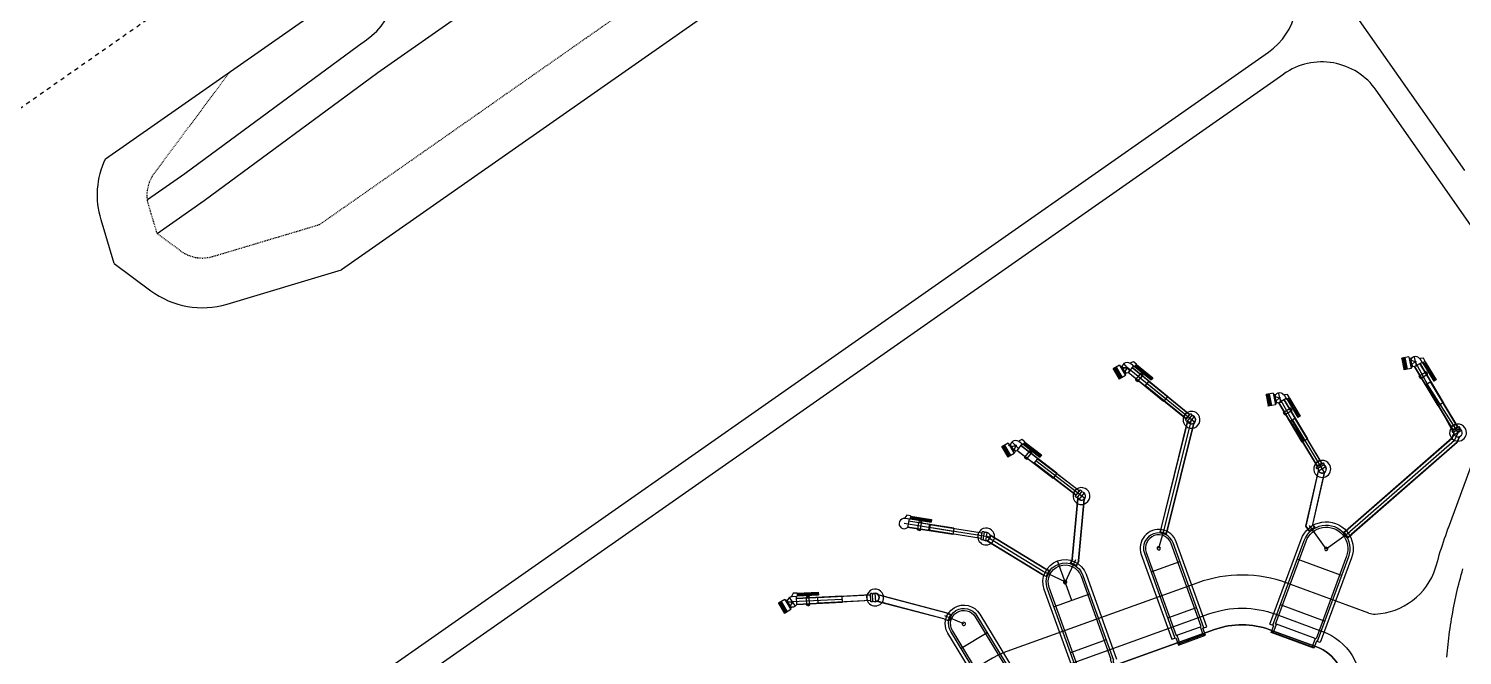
# Model space of a CAD drawing. Header units: millimetres. Extents: x 152904052 to 153933663, y 538271515 to 539240469.
# Drawn here: x 153541333 to 153545654, y 539111768 to 539113658 of the extents above; entities that cross this region are included whole.
import ezdxf

# ---------------------------------------------------------------- set-up
doc = ezdxf.new("R2010")
doc.units = ezdxf.units.MM
doc.linetypes.add('HIDDEN', pattern=[5.08, 2.54, -2.54])
doc.layers.add('BORD', color=7, linetype='Continuous')

msp = doc.modelspace()

# ---------------------------------------------------------------- linework, layer by layer
at = {"layer": 'BORD', "color": 8, "linetype": 'HIDDEN', "ltscale": 5}
msp.add_line((153496404.5, 539081976.6), (153619277.3, 539168013), dxfattribs=at)
at = {"layer": 'BORD', "color": 133, "ltscale": 10}
msp.add_line((153541111.3, 539110814.6), (153545070.5, 539113586.9), dxfattribs=at)
at = {"layer": 'BORD', "color": 133, "linetype": 'HIDDEN', "flags": 128}
for points in [[(153542209.8, 539113067), (153547334.2, 539116655.2), (153547351.4, 539116630.6), (153550711.5, 539118983.3), (153551286.6, 539119515.7, 0.33662), (153551314.9, 539119676.5), (153551138, 539120020.6), (153550875.2, 539120304.5, 0.33662), (153550714.4, 539120332.9), (153550576.8, 539120262.1), (153550463.3, 539120157, 0.33662), (153550434.9, 539119996.2), (153550589.1, 539119696.3)], [(153541720.2, 539113040.4), (153541694.9, 539113124.7, -0.237084), (153541712.1, 539113222), (153541940.2, 539113528.3)], [(153541720.2, 539113040.4), (153541790.8, 539112987.8, 0.237084), (153541888.1, 539112970.7), (153542209.8, 539113067)]]:
    msp.add_lwpolyline(points, format="xyb", dxfattribs=at)
at = {"layer": 'BORD', "color": 137}
msp.add_lwpolyline([(153545425.6, 539115135.6), (153542276, 539112930.3)], dxfattribs=at)
at = {"layer": 'BORD', "color": 133, "flags": 128}
for points in [[(153541720.2, 539113040.4), (153541862.2, 539113139.8), (153542385.5, 539113525.8), (153544067.8, 539114703.7)], [(153541564.1, 539113265), (153542515.3, 539113931)], [(153542327.1, 539113607), (153542351.7, 539113624.2)], [(153541803.8, 539113221), (153542327.1, 539113607)], [(153541691.2, 539113142.2), (153541803.8, 539113221)], [(153545493.5, 539112668.1), (153545471.9, 539112663.9)], [(153545481.6, 539112665.1), (153545471.9, 539112663.2)], [(153545475.9, 539112664), (153545482.5, 539112630.2)], [(153545476.9, 539112664.2), (153545483.6, 539112630.4)], [(153545478.2, 539112664.4), (153545484.8, 539112630.7)], [(153545479.4, 539112664.7), (153545486.1, 539112630.9)], [(153545480.7, 539112664.9), (153545487.3, 539112631.2)], [(153545481.5, 539112665.8), (153545488.4, 539112630.7)], [(153545493.5, 539112668.1), (153545500.4, 539112633.1)], [(153545494.3, 539112664.1), (153545498.4, 539112665)], [(153545498.4, 539112665), (153545499.8, 539112658.2)], [(153545508.3, 539112669.7), (153545516.7, 539112638.8)], [(153544621, 539112642.6), (153544602.1, 539112631.4)], [(153544602.1, 539112631.4), (153544602.4, 539112630.8)], [(153544610.8, 539112635.8), (153544602.3, 539112630.8)], [(153544602.9, 539112629.7), (153544602.3, 539112630.8)], [(153544602.9, 539112629.7), (153544605.4, 539112631.2)], [(153544603, 539112629.8), (153544619.3, 539112602.3)], [(153544604, 539112630.4), (153544620.3, 539112602.8)], [(153544604.8, 539112632.2), (153544622.3, 539112602.6)], [(153544605.8, 539112632.8), (153544623.3, 539112603.2)], [(153544606.7, 539112633.4), (153544624.3, 539112603.8)], [(153544607.8, 539112634), (153544625.4, 539112604.4)], [(153544608.9, 539112634.7), (153544626.5, 539112605.1)], [(153544610, 539112635.3), (153544627.5, 539112605.7)], [(153544610.5, 539112636.4), (153544628.7, 539112605.7)], [(153544621, 539112642.6), (153544639.2, 539112611.9)], [(153544623.1, 539112639.1), (153544626.7, 539112641.3)], [(153544626.7, 539112641.3), (153544630.2, 539112635.4)], [(153544630.2, 539112635.4), (153544642.3, 539112635.5)], [(153544630.4, 539112635.1), (153544642.3, 539112635.2)], [(153544637.1, 539112623.7), (153544630.4, 539112635.1)], [(153544633.4, 539112648.2), (153544653.6, 539112623.5)], [(153544642.9, 539112634.1), (153544637.1, 539112623.7)], [(153544643.2, 539112633.9), (153544637.3, 539112623.4)], [(153544637.3, 539112623.4), (153544640.8, 539112617.5)], [(153544642.2, 539112636.3), (153544643.8, 539112637.3)], [(153544642.3, 539112635.5), (153544642.2, 539112636.3)], [(153544642.3, 539112634.5), (153544645.5, 539112636.3)], [(153544642.3, 539112635.2), (153544642.3, 539112634.5)], [(153544642.3, 539112634.5), (153544642.9, 539112634.1)], [(153544644.7, 539112634), (153544643, 539112636.8)], [(153544643.9, 539112633.6), (153544643.2, 539112633.9)], [(153544643.8, 539112637.3), (153544645.5, 539112636.3)], [(153544645.5, 539112634.5), (153544643.9, 539112633.6)], [(153544645.5, 539112636.3), (153544645.5, 539112634.5)], [(153544663.6, 539112640.7), (153544647.1, 539112620.3)], [(153544754.3, 539112534.2), (153544647.5, 539112620.9)], [(153544653.9, 539112648.6), (153544654.7, 539112649.7)], [(153544653.9, 539112648.6), (153544666.3, 539112638.5)], [(153544663.4, 539112653), (153544654.7, 539112649.7)], [(153544765.6, 539112548.1), (153544658.8, 539112634.8)], [(153544766.1, 539112548.7), (153544659.3, 539112635.4)], [(153544672.2, 539112645.8), (153544663.4, 539112653)], [(153544672.2, 539112645.8), (153544666.3, 539112638.5)], [(153544666.7, 539112638.9), (153544716.3, 539112598.6)], [(153544674.6, 539112643), (153544669.4, 539112636.7)], [(153544676.8, 539112641.2), (153544671.7, 539112634.9)], [(153544671.8, 539112645.3), (153544721.5, 539112605)], [(153544679.1, 539112639.4), (153544673.9, 539112633)], [(153544681.3, 539112637.6), (153544676.1, 539112631.2)], [(153544683.5, 539112635.8), (153544678.4, 539112629.4)], [(153544685.8, 539112634), (153544680.6, 539112627.6)], [(153544688, 539112632.2), (153544682.8, 539112625.8)], [(153544690.2, 539112630.3), (153544685.1, 539112624)], [(153544692.5, 539112628.5), (153544687.3, 539112622.2)], [(153544694.7, 539112626.7), (153544689.5, 539112620.3)], [(153544696.9, 539112624.9), (153544691.8, 539112618.5)], [(153544699.2, 539112623.1), (153544694, 539112616.7)], [(153544701.4, 539112621.3), (153544696.2, 539112614.9)], [(153545471.9, 539112663.9), (153545472, 539112663.2)], [(153545472.2, 539112662), (153545471.9, 539112663.2)], [(153545472.2, 539112662), (153545474.9, 539112662.6)], [(153545472.3, 539112662.1), (153545478.4, 539112630.7)], [(153545473.4, 539112662.3), (153545479.6, 539112630.9)], [(153545474.7, 539112663.8), (153545481.4, 539112630)], [(153545475.4, 539112646.4), (153545476.5, 539112646.6)], [(153545478.3, 539112630.6), (153545481.1, 539112631.2)], [(153545478.3, 539112630.6), (153545478.6, 539112629.5)], [(153545488.3, 539112631.4), (153545478.6, 539112629.5)], [(153545478.8, 539112628.8), (153545478.7, 539112629.5)], [(153545500.4, 539112633.1), (153545478.8, 539112628.8)], [(153545499.6, 539112637.1), (153545503.8, 539112637.9)], [(153545499.8, 539112658.2), (153545511.2, 539112654.4)], [(153545502.4, 539112644.9), (153545499.8, 539112657.9)], [(153545499.8, 539112657.9), (153545511.1, 539112654.1)], [(153545511.3, 539112652.7), (153545502.4, 539112644.9)], [(153545511.5, 539112652.5), (153545502.5, 539112644.6)], [(153545502.5, 539112644.6), (153545503.8, 539112637.9)], [(153545532.9, 539112651), (153545509.8, 539112638.5)], [(153545581.2, 539112520.5), (153545510.5, 539112638.4)], [(153545511.1, 539112654.1), (153545510.8, 539112653.3)], [(153545510.8, 539112653.3), (153545514.5, 539112654)], [(153545510.8, 539112653.3), (153545511.3, 539112652.7)], [(153545581.8, 539112520.8), (153545511.1, 539112638.8)], [(153545511.2, 539112654.4), (153545511.4, 539112655.1)], [(153545511.4, 539112655.1), (153545513.2, 539112655.4)], [(153545512, 539112651.9), (153545511.5, 539112652.5)], [(153545513.9, 539112652.3), (153545512, 539112651.9)], [(153545512.9, 539112652.1), (153545512.3, 539112655.3)], [(153545631.3, 539112433.6), (153545512.6, 539112653.7)], [(153545513.2, 539112655.4), (153545514.5, 539112654)], [(153545514.5, 539112654), (153545513.9, 539112652.3)], [(153545597.2, 539112530.1), (153545526.5, 539112648)], [(153545526.6, 539112662.7), (153545527.7, 539112663.4)], [(153545526.6, 539112662.7), (153545534.8, 539112648.9)], [(153545526.6, 539112611.5), (153545543.3, 539112621.5)], [(153545597.8, 539112530.4), (153545527.1, 539112648.4)], [(153545537, 539112663.5), (153545527.7, 539112663.4)], [(153545542.9, 539112653.8), (153545534.8, 539112648.9)], [(153545535.3, 539112649.2), (153545568.2, 539112594.3)], [(153545542.9, 539112653.8), (153545537, 539112663.5)], [(153545544.1, 539112650.3), (153545537.1, 539112646.1)], [(153545545.6, 539112647.9), (153545538.6, 539112643.7)], [(153545547.1, 539112645.4), (153545540.1, 539112641.2)], [(153545548.6, 539112642.9), (153545541.5, 539112638.7)], [(153545542.3, 539112653.4), (153545575.2, 539112598.5)], [(153545550.1, 539112640.5), (153545543, 539112636.3)], [(153545544.2, 539112623.1), (153545543.5, 539112622.6)], [(153545551.5, 539112638), (153545544.5, 539112633.8)], [(153545544.7, 539112619.4), (153545547.4, 539112621)], [(153545549.8, 539112616.1), (153545545.9, 539112622.7)], [(153545553, 539112635.5), (153545546, 539112631.3)], [(153545547.4, 539112621), (153545549.1, 539112618.3)], [(153545554.5, 539112633.1), (153545547.5, 539112628.8)], [(153545556, 539112630.6), (153545548.9, 539112626.4)], [(153545557.5, 539112628.1), (153545550.4, 539112623.9)], [(153545558.9, 539112625.7), (153545551.9, 539112621.4)], [(153545560.4, 539112623.2), (153545553.4, 539112619)], [(153544611.2, 539112616), (153544612.2, 539112616.6)], [(153544619.2, 539112602.2), (153544621.7, 539112603.7)], [(153544619.2, 539112602.2), (153544619.9, 539112601.2)], [(153544628.4, 539112606.2), (153544619.9, 539112601.2)], [(153544620.3, 539112600.7), (153544620, 539112601.2)], [(153544639.2, 539112611.9), (153544620.3, 539112600.7)], [(153544637.1, 539112615.4), (153544640.8, 539112617.5)], [(153544753.8, 539112533.6), (153544647.1, 539112620.3)], [(153544669.7, 539112599.8), (153544670.2, 539112600.5)], [(153544675.8, 539112593.3), (153544669.9, 539112598.1)], [(153544673.3, 539112598.8), (153544671.3, 539112596.4)], [(153544671.3, 539112596.4), (153544673.8, 539112594.3)], [(153544671.4, 539112600.5), (153544683.6, 539112615.6)], [(153544675.8, 539112596.8), (153544673.3, 539112598.8)], [(153544673.8, 539112594.3), (153544675.8, 539112596.8)], [(153544677.5, 539112593.5), (153544678, 539112594.2)], [(153544677.8, 539112595.3), (153544690.1, 539112610.4)], [(153544684, 539112617.4), (153544683.5, 539112616.8)], [(153544691.6, 539112612.8), (153544685.7, 539112617.6)], [(153544685.7, 539112614.1), (153544687.7, 539112616.6)], [(153544688.2, 539112612.1), (153544685.7, 539112614.1)], [(153544687.7, 539112616.6), (153544690.2, 539112614.6)], [(153544690.2, 539112614.6), (153544688.2, 539112612.1)], [(153544691.8, 539112611.1), (153544691.3, 539112610.5)], [(153544708.6, 539112593.9), (153544697.7, 539112580.9)], [(153544822.2, 539112480.1), (153544697.7, 539112580.9)], [(153544822.6, 539112480.7), (153544698.2, 539112581.4)], [(153544703.6, 539112619.5), (153544698.5, 539112613.1)], [(153544705.9, 539112617.7), (153544700.7, 539112611.3)], [(153544708.1, 539112615.8), (153544702.9, 539112609.5)], [(153544848.1, 539112470.1), (153544703.1, 539112587.5)], [(153544710.3, 539112614), (153544705.2, 539112607.7)], [(153544712.6, 539112612.2), (153544707.4, 539112605.8)], [(153544832.4, 539112492.7), (153544708, 539112593.5)], [(153544832.9, 539112493.3), (153544708.4, 539112594.1)], [(153544714.8, 539112610.4), (153544709.6, 539112604)], [(153544717, 539112608.6), (153544711.9, 539112602.2)], [(153544719.3, 539112606.8), (153544714.1, 539112600.4)], [(153544721.5, 539112605), (153544716.3, 539112598.6)], [(153545528.2, 539112603.2), (153545524.3, 539112609.8)], [(153545524.8, 539112611.4), (153545525.5, 539112611.8)], [(153545527.8, 539112609.3), (153545525.1, 539112607.6)], [(153545525.1, 539112607.6), (153545526.7, 539112604.9)], [(153545526.7, 539112604.9), (153545529.4, 539112606.5)], [(153545529.4, 539112606.5), (153545527.8, 539112609.3)], [(153545529.9, 539112602.8), (153545530.6, 539112603.3)], [(153545530.9, 539112604.4), (153545547.5, 539112614.4)], [(153545559.2, 539112592.8), (153545544.6, 539112584)], [(153545627.1, 539112446.8), (153545544.6, 539112584)], [(153545546.3, 539112616.6), (153545544.7, 539112619.4)], [(153545627.7, 539112447.2), (153545545.2, 539112584.4)], [(153545549.1, 539112618.3), (153545546.3, 539112616.6)], [(153545549.4, 539112614.5), (153545548.6, 539112614)], [(153545641.4, 539112439.4), (153545548.8, 539112586.6)], [(153545561.9, 539112620.7), (153545554.9, 539112616.5)], [(153545563.4, 539112618.3), (153545556.3, 539112614)], [(153545564.8, 539112615.8), (153545557.8, 539112611.6)], [(153545641, 539112455.1), (153545558.5, 539112592.4)], [(153545641.6, 539112455.5), (153545559.2, 539112592.7)], [(153545566.3, 539112613.3), (153545559.3, 539112609.1)], [(153545567.8, 539112610.9), (153545560.8, 539112606.6)], [(153545569.3, 539112608.4), (153545562.2, 539112604.2)], [(153545570.8, 539112605.9), (153545563.7, 539112601.7)], [(153545572.2, 539112603.5), (153545565.2, 539112599.2)], [(153545573.7, 539112601), (153545566.7, 539112596.8)], [(153545575.2, 539112598.5), (153545568.2, 539112594.3)], [(153544766.1, 539112548.7), (153544753.8, 539112533.6)], [(153545084.3, 539112558.5), (153545062.7, 539112554.2)], [(153545072.4, 539112555.5), (153545062.7, 539112553.6)], [(153545062.7, 539112554.2), (153545062.8, 539112553.6)], [(153545062.9, 539112552.4), (153545062.7, 539112553.6)], [(153545062.9, 539112552.4), (153545065.7, 539112552.9)], [(153545063, 539112552.4), (153545069.2, 539112521)], [(153545064.2, 539112552.6), (153545070.4, 539112521.2)], [(153545065.5, 539112554.1), (153545072.1, 539112520.4)], [(153545066.1, 539112536.7), (153545067.3, 539112536.9)], [(153545066.7, 539112554.3), (153545073.3, 539112520.6)], [(153545067.7, 539112554.6), (153545074.4, 539112520.8)], [(153545069, 539112554.8), (153545075.6, 539112521)], [(153545070.2, 539112555), (153545076.9, 539112521.3)], [(153545071.5, 539112555.3), (153545078.1, 539112521.5)], [(153545072.3, 539112556.1), (153545079.2, 539112521.1)], [(153545084.3, 539112558.5), (153545091.2, 539112523.4)], [(153545085.1, 539112554.5), (153545089.2, 539112555.3)], [(153545089.2, 539112555.3), (153545090.5, 539112548.6)], [(153545090.5, 539112548.6), (153545102, 539112544.7)], [(153545093.2, 539112535.3), (153545090.6, 539112548.3)], [(153545090.6, 539112548.3), (153545101.9, 539112544.4)], [(153545102.1, 539112543.1), (153545093.2, 539112535.3)], [(153545102.3, 539112542.9), (153545093.2, 539112535)], [(153545093.2, 539112535), (153545094.6, 539112528.2)], [(153545099.1, 539112560.1), (153545107.5, 539112529.1)], [(153545123.8, 539112542.3), (153545101.3, 539112528.8)], [(153545101.6, 539112543.7), (153545105.2, 539112544.4)], [(153545101.9, 539112544.4), (153545101.6, 539112543.7)], [(153545101.6, 539112543.7), (153545102.1, 539112543.1)], [(153545102, 539112544.7), (153545102.2, 539112545.4)], [(153545102.2, 539112545.4), (153545104, 539112545.8)], [(153545102.8, 539112542.3), (153545102.3, 539112542.9)], [(153545104.6, 539112542.6), (153545102.8, 539112542.3)], [(153545103.7, 539112542.5), (153545103.1, 539112545.6)], [(153545104, 539112545.8), (153545105.2, 539112544.4)], [(153545105.2, 539112544.4), (153545104.6, 539112542.6)], [(153545188, 539112420.4), (153545117.3, 539112538.4)], [(153545117.4, 539112553.1), (153545118.5, 539112553.7)], [(153545117.4, 539112553.1), (153545125.6, 539112539.3)], [(153545188.6, 539112420.8), (153545117.9, 539112538.7)], [(153545127.8, 539112553.9), (153545118.5, 539112553.7)], [(153545133.6, 539112544.1), (153545125.6, 539112539.3)], [(153545126, 539112539.6), (153545158.9, 539112484.7)], [(153545133.6, 539112544.1), (153545127.8, 539112553.9)], [(153545134.9, 539112540.7), (153545127.9, 539112536.5)], [(153545136.4, 539112538.2), (153545129.4, 539112534)], [(153545137.9, 539112535.8), (153545130.8, 539112531.5)], [(153545133.1, 539112543.8), (153545166, 539112488.9)], [(153544823.7, 539112500.7), (153544813, 539112487.5)], [(153544819.6, 539112476.9), (153544835.4, 539112496.5)], [(153544831.8, 539112494.1), (153544821.1, 539112480.9)], [(153544839.8, 539112493), (153544823.9, 539112473.4)], [(153544839.8, 539112493), (153544835.4, 539112496.5)], [(153545069.1, 539112521), (153545071.9, 539112521.5)], [(153545069.1, 539112521), (153545069.3, 539112519.8)], [(153545079.1, 539112521.7), (153545069.4, 539112519.8)], [(153545069.6, 539112519.2), (153545069.5, 539112519.8)], [(153545091.2, 539112523.4), (153545069.6, 539112519.2)], [(153545090.4, 539112527.4), (153545094.6, 539112528.2)], [(153545171.9, 539112410.8), (153545101.3, 539112528.8)], [(153545172.6, 539112411.2), (153545101.9, 539112529.1)], [(153545119, 539112493.6), (153545115.1, 539112500.1)], [(153545115.5, 539112501.8), (153545116.3, 539112502.2)], [(153545118.6, 539112499.6), (153545115.8, 539112498)], [(153545115.8, 539112498), (153545117.5, 539112495.2)], [(153545117.4, 539112501.9), (153545134, 539112511.8)], [(153545117.5, 539112495.2), (153545120.2, 539112496.9)], [(153545120.2, 539112496.9), (153545118.6, 539112499.6)], [(153545120.7, 539112493.2), (153545121.4, 539112493.6)], [(153545121.6, 539112494.7), (153545138.3, 539112504.7)], [(153545139.4, 539112533.3), (153545132.3, 539112529.1)], [(153545140.8, 539112530.8), (153545133.8, 539112526.6)], [(153545135, 539112513.4), (153545134.3, 539112513)], [(153545142.3, 539112528.4), (153545135.3, 539112524.1)], [(153545135.5, 539112509.7), (153545138.2, 539112511.4)], [(153545137.1, 539112507), (153545135.5, 539112509.7)], [(153545140.6, 539112506.5), (153545136.7, 539112513)], [(153545143.8, 539112525.9), (153545136.8, 539112521.7)], [(153545139.8, 539112508.6), (153545137.1, 539112507)], [(153545145.3, 539112523.4), (153545138.2, 539112519.2)], [(153545138.2, 539112511.4), (153545139.8, 539112508.6)], [(153545140.2, 539112504.8), (153545139.4, 539112504.4)], [(153545146.8, 539112521), (153545139.7, 539112516.7)], [(153545148.2, 539112518.5), (153545141.2, 539112514.3)], [(153545149.7, 539112516), (153545142.7, 539112511.8)], [(153545151.2, 539112513.5), (153545144.2, 539112509.3)], [(153545152.7, 539112511.1), (153545145.6, 539112506.9)], [(153545154.1, 539112508.6), (153545147.1, 539112504.4)], [(153545155.6, 539112506.1), (153545148.6, 539112501.9)], [(153545157.1, 539112503.7), (153545150.1, 539112499.5)], [(153545158.6, 539112501.2), (153545151.6, 539112497)], [(153545160.1, 539112498.7), (153545153, 539112494.5)], [(153545161.5, 539112496.3), (153545154.5, 539112492.1)], [(153545163, 539112493.8), (153545156, 539112489.6)], [(153545164.5, 539112491.3), (153545157.5, 539112487.1)], [(153545597.8, 539112530.4), (153545581.2, 539112520.5)], [(153544747.2, 539112153), (153544826.5, 539112472.8)], [(153544747.9, 539112152.9), (153544827.3, 539112472.6)], [(153544756.8, 539112150.4), (153544838.1, 539112478.1)], [(153544765.8, 539112148), (153544845.2, 539112468.2)], [(153544766.5, 539112147.8), (153544845.9, 539112468)], [(153544823.9, 539112473.4), (153544819.6, 539112476.9)], [(153544846.2, 539112488), (153544830.1, 539112468.2)], [(153545135.4, 539112474.4), (153545150, 539112483.1)], [(153545217.8, 539112337.1), (153545135.4, 539112474.4)], [(153545218.5, 539112337.5), (153545136, 539112474.7)], [(153545238.7, 539112318.8), (153545142.7, 539112478.7)], [(153545231.8, 539112345.5), (153545149.3, 539112482.7)], [(153545232.4, 539112345.9), (153545150, 539112483.1)], [(153545166, 539112488.9), (153545158.9, 539112484.7)], [(153545635.6, 539112465.6), (153545621, 539112456.9)], [(153545623.5, 539112444.7), (153545645.2, 539112457.6)], [(153545641, 539112456.6), (153545626.4, 539112447.9)], [(153545648, 539112452.9), (153545626.4, 539112439.9)], [(153545631, 539112416.1), (153545646.6, 539112451)], [(153545648, 539112452.9), (153545645.2, 539112457.6)], [(153544285.1, 539112407.5), (153544266.2, 539112396.2)], [(153544285.1, 539112407.5), (153544303.3, 539112376.8)], [(153544296.4, 539112412.1), (153544318.8, 539112389.2)], [(153544327.6, 539112406.1), (153544311.6, 539112385.3)], [(153544317.6, 539112413.8), (153544318.4, 539112414.8)], [(153544317.6, 539112413.8), (153544330.4, 539112404)], [(153544327, 539112418.4), (153544318.4, 539112414.8)], [(153544336.1, 539112411.4), (153544327, 539112418.4)], [(153544336.1, 539112411.4), (153544330.4, 539112404)], [(153544338.5, 539112408.7), (153544333.5, 539112402.2)], [(153544335.7, 539112410.9), (153544386.4, 539112371.9)], [(153544340.8, 539112407), (153544335.8, 539112400.5)], [(153544343.1, 539112405.2), (153544338.1, 539112398.7)], [(153545188.6, 539112420.8), (153545171.9, 539112410.8)], [(153545622.7, 539112422.2), (153545308.8, 539112147.9)], [(153545623.3, 539112421.8), (153545309.3, 539112147.4)], [(153545631, 539112416.1), (153545315, 539112140.1)], [(153545638.6, 539112410.5), (153545320.8, 539112132.9)], [(153545639.2, 539112410), (153545321.3, 539112132.3)], [(153545622.7, 539112422.2), (153545629, 539112436.3)], [(153545623.3, 539112421.8), (153545629.4, 539112435.2)], [(153545626.4, 539112439.9), (153545623.5, 539112444.7)], [(153545652.3, 539112446), (153545630.5, 539112432.8)], [(153545638.6, 539112410.5), (153545646.2, 539112427.6)], [(153545639.2, 539112410), (153545647.3, 539112428.1)], [(153544266.2, 539112396.2), (153544266.5, 539112395.7)], [(153544274.9, 539112400.7), (153544266.4, 539112395.6)], [(153544267, 539112394.6), (153544266.4, 539112395.6)], [(153544267, 539112394.6), (153544269.5, 539112396)], [(153544267.1, 539112394.6), (153544283.5, 539112367.1)], [(153544268.1, 539112395.2), (153544284.4, 539112367.7)], [(153544268.9, 539112397.1), (153544286.4, 539112367.5)], [(153544269.9, 539112397.7), (153544287.4, 539112368.1)], [(153544270.8, 539112398.2), (153544288.4, 539112368.6)], [(153544271.9, 539112398.9), (153544289.5, 539112369.3)], [(153544273, 539112399.5), (153544290.6, 539112370)], [(153544274.1, 539112400.2), (153544291.7, 539112370.6)], [(153544274.6, 539112401.2), (153544292.8, 539112370.5)], [(153544275.3, 539112380.9), (153544276.3, 539112381.5)], [(153544283.4, 539112367.1), (153544285.8, 539112368.5)], [(153544283.4, 539112367.1), (153544284, 539112366)], [(153544292.5, 539112371.1), (153544284, 539112366)], [(153544284.4, 539112365.5), (153544284.1, 539112366.1)], [(153544303.3, 539112376.8), (153544284.4, 539112365.5)], [(153544286.8, 539112400.5), (153544290.1, 539112403.2)], [(153544290.1, 539112403.2), (153544294.5, 539112398)], [(153544294.5, 539112398), (153544306.4, 539112400.1)], [(153544294.7, 539112397.7), (153544306.4, 539112399.8)], [(153544303.3, 539112387.6), (153544294.7, 539112397.7)], [(153544307.3, 539112398.8), (153544303.3, 539112387.6)], [(153544307.6, 539112398.7), (153544303.5, 539112387.4)], [(153544303.5, 539112387.4), (153544307.9, 539112382.2)], [(153544304.7, 539112379.4), (153544307.9, 539112382.2)], [(153544306.2, 539112400.9), (153544307.6, 539112402.1)], [(153544306.4, 539112400.1), (153544306.2, 539112400.9)], [(153544306.4, 539112399.8), (153544306.6, 539112399.1)], [(153544306.6, 539112399.1), (153544309.4, 539112401.5)], [(153544306.6, 539112399.1), (153544307.3, 539112398.8)], [(153544309, 539112399.1), (153544306.9, 539112401.5)], [(153544307.6, 539112402.1), (153544309.4, 539112401.5)], [(153544308.3, 539112398.5), (153544307.6, 539112398.7)], [(153544309.7, 539112399.7), (153544308.3, 539112398.5)], [(153544309.4, 539112401.5), (153544309.7, 539112399.7)], [(153544420.6, 539112301.4), (153544311.6, 539112385.3)], [(153544421, 539112302), (153544312, 539112385.9)], [(153544431.9, 539112316.2), (153544323, 539112400.1)], [(153544432.4, 539112316.8), (153544323.4, 539112400.7)], [(153544330.7, 539112404.4), (153544381.4, 539112365.4)], [(153544334.7, 539112365.4), (153544335.3, 539112366)], [(153544341, 539112359), (153544335, 539112363.7)], [(153544336.4, 539112366.2), (153544348.3, 539112381.5)], [(153544338.4, 539112364.5), (153544336.4, 539112362)], [(153544336.4, 539112362), (153544339, 539112360)], [(153544340.9, 539112362.6), (153544338.4, 539112364.5)], [(153544339, 539112360), (153544340.9, 539112362.6)], [(153544345.4, 539112403.4), (153544340.4, 539112396.9)], [(153544347.6, 539112401.7), (153544342.6, 539112395.2)], [(153544343, 539112361.1), (153544354.8, 539112376.5)], [(153544349.9, 539112399.9), (153544344.9, 539112393.4)], [(153544352.2, 539112398.2), (153544347.2, 539112391.7)], [(153544348.6, 539112383.4), (153544348.1, 539112382.7)], [(153544354.5, 539112396.4), (153544349.5, 539112389.9)], [(153544356.3, 539112378.9), (153544350.3, 539112383.6)], [(153544350.4, 539112380.1), (153544352.3, 539112382.6)], [(153544352.9, 539112378.1), (153544350.4, 539112380.1)], [(153544356.8, 539112394.7), (153544351.8, 539112388.2)], [(153544352.3, 539112382.6), (153544354.8, 539112380.7)], [(153544354.8, 539112380.7), (153544352.9, 539112378.1)], [(153544359, 539112392.9), (153544354, 539112386.4)], [(153544356.5, 539112377.3), (153544356, 539112376.6)], [(153544361.3, 539112391.2), (153544356.3, 539112384.7)], [(153544363.6, 539112389.4), (153544358.6, 539112382.9)], [(153544365.9, 539112387.7), (153544360.9, 539112381.2)], [(153544368.2, 539112385.9), (153544363.2, 539112379.4)], [(153544370.4, 539112384.2), (153544365.4, 539112377.7)], [(153544372.7, 539112382.4), (153544367.7, 539112375.9)], [(153544375, 539112380.6), (153544370, 539112374.1)], [(153544377.3, 539112378.9), (153544372.3, 539112372.4)], [(153544379.6, 539112377.1), (153544374.6, 539112370.6)], [(153544381.8, 539112375.4), (153544376.8, 539112368.9)], [(153544384.1, 539112373.6), (153544379.1, 539112367.1)], [(153544386.4, 539112371.9), (153544381.4, 539112365.4)], [(153544342.7, 539112359.3), (153544343.2, 539112359.9)], [(153544373.6, 539112360.6), (153544363.3, 539112347.2)], [(153544490.3, 539112249.7), (153544363.3, 539112347.2)], [(153544490.7, 539112250.3), (153544363.7, 539112347.8)], [(153544516.4, 539112240.3), (153544368.4, 539112353.9)], [(153544500.2, 539112262.6), (153544373.2, 539112360)], [(153544500.6, 539112263.2), (153544373.6, 539112360.6)], [(153545182.8, 539112157.5), (153545220.7, 539112324.3)], [(153545183.6, 539112157.7), (153545221.2, 539112323.2)], [(153545203.5, 539112161.8), (153545239.2, 539112319.1)], [(153545204.3, 539112161.9), (153545240.2, 539112319.8)], [(153545226.3, 539112356), (153545211.8, 539112347.2)], [(153545214.3, 539112335), (153545235.9, 539112348)], [(153545217.2, 539112330.3), (153545214.3, 539112335)], [(153545231.7, 539112347), (153545217.2, 539112338.2)], [(153545238.8, 539112343.2), (153545217.2, 539112330.3)], [(153545243.1, 539112336.3), (153545221.3, 539112323.2)], [(153545221.4, 539112324), (153545221.4, 539112324.1)], [(153545238.8, 539112343.2), (153545235.9, 539112348)], [(153545239.4, 539112319.9), (153545239.4, 539112320)], [(153544432.4, 539112316.8), (153544420.6, 539112301.4)], [(153544478.6, 539112058.1), (153544495.6, 539112241.1)], [(153544479.3, 539112058), (153544496.4, 539112241.1)], [(153544491.3, 539112270.4), (153544480.9, 539112256.9)], [(153544487.8, 539112246.4), (153544503.1, 539112266.4)], [(153544492.2, 539112243.1), (153544487.8, 539112246.4)], [(153544499.6, 539112264), (153544489.2, 539112250.5)], [(153544507.5, 539112263.1), (153544492.2, 539112243.1)], [(153544497.4, 539112052.8), (153544514.8, 539112239.4)], [(153544498.2, 539112052.7), (153544515.6, 539112239.3)], [(153544514.1, 539112258.2), (153544498.6, 539112238)], [(153544507.5, 539112263.1), (153544503.1, 539112266.4)], [(153543980.3, 539112190), (153543974.4, 539112182.8)], [(153543991.5, 539112188.2), (153543980.3, 539112190)], [(153543974.2, 539112181.5), (153543974.4, 539112182.8)], [(153543974.2, 539112181.5), (153543990, 539112179)], [(153543986.6, 539112179.5), (153543982.5, 539112153.6)], [(153544118.3, 539112131.9), (153543982.5, 539112153.6)], [(153544118.4, 539112132.7), (153543982.6, 539112154.3)], [(153544121.2, 539112150.4), (153543985.4, 539112172)], [(153544121.3, 539112151.1), (153543985.5, 539112172.8)], [(153543991.5, 539112188.2), (153543990, 539112179)], [(153543990.1, 539112179.5), (153544053.3, 539112169.4)], [(153543991.4, 539112187.6), (153544054.6, 539112177.5)], [(153543995, 539112187), (153543993.7, 539112178.9)], [(153543997.8, 539112186.6), (153543996.5, 539112178.5)], [(153544000.6, 539112186.1), (153543999.4, 539112178)], [(153544003.5, 539112185.7), (153544002.2, 539112177.6)], [(153544006.3, 539112185.2), (153544005, 539112177.1)], [(153544009.2, 539112184.8), (153544007.9, 539112176.7)], [(153544012, 539112184.3), (153544010.7, 539112176.2)], [(153544012.3, 539112147.2), (153544012.5, 539112148)], [(153544020.8, 539112144.6), (153544013.3, 539112145.8)], [(153544013.4, 539112148.6), (153544016.5, 539112167.8)], [(153544014.8, 539112183.9), (153544013.6, 539112175.8)], [(153544015.9, 539112148.1), (153544015.4, 539112145)], [(153544015.9, 539112169.6), (153544015.8, 539112168.7)], [(153544019.1, 539112147.6), (153544015.9, 539112148.1)], [(153544017.7, 539112183.4), (153544016.4, 539112175.3)], [(153544024.8, 539112169.4), (153544017.3, 539112170.6)], [(153544018.6, 539112144.5), (153544019.1, 539112147.6)], [(153544019, 539112167.5), (153544019.5, 539112170.7)], [(153544022.2, 539112167), (153544019, 539112167.5)], [(153544020.5, 539112183), (153544019.2, 539112174.9)], [(153544019.5, 539112170.7), (153544022.7, 539112170.2)], [(153544021.6, 539112147.3), (153544024.7, 539112166.5)], [(153544023.4, 539112182.5), (153544022.1, 539112174.4)], [(153544022.7, 539112170.2), (153544022.2, 539112167)], [(153544022.2, 539112145.6), (153544022.3, 539112146.4)], [(153544026.2, 539112182.1), (153544024.9, 539112174)], [(153544025.8, 539112168), (153544025.7, 539112167.2)], [(153544029, 539112181.6), (153544027.8, 539112173.5)], [(153544031.9, 539112181.2), (153544030.6, 539112173.1)], [(153544034.7, 539112180.7), (153544033.4, 539112172.6)], [(153544037.6, 539112180.2), (153544036.3, 539112172.2)], [(153544040.4, 539112179.8), (153544039.1, 539112171.7)], [(153544043.3, 539112179.3), (153544042, 539112171.2)], [(153544046.1, 539112178.9), (153544044.8, 539112170.8)], [(153544046.1, 539112144.8), (153544048.8, 539112161.6)], [(153544204.3, 539112120.5), (153544046.2, 539112145.5)], [(153544050, 539112161.4), (153544047.4, 539112144.6)], [(153544231.7, 539112124), (153544047.4, 539112153.2)], [(153544048.9, 539112178.4), (153544047.6, 539112170.3)], [(153544206.8, 539112135.8), (153544048.6, 539112160.8)], [(153544206.9, 539112136.6), (153544048.8, 539112161.6)], [(153544051.8, 539112178), (153544050.5, 539112169.9)], [(153544054.6, 539112177.5), (153544053.3, 539112169.4)], [(153544121.3, 539112151.1), (153544118.3, 539112131.9)], [(153544739.5, 539112090.9), (153544756.8, 539112150.4)], [(153544742.5, 539112136.8), (153544747.2, 539112153)], [(153544743.2, 539112136.6), (153544747.9, 539112152.8)], [(153544760.9, 539112131.4), (153544765.8, 539112148.1)], [(153544761.7, 539112131.2), (153544766.5, 539112147.8)], [(153545195.2, 539112140.3), (153545182.8, 539112157.5)], [(153545195.7, 539112140.8), (153545183.6, 539112157.7)], [(153545209.7, 539112154.5), (153545193.4, 539112142.8)], [(153545244.4, 539112089.2), (153545193.5, 539112159.7)], [(153545209.9, 539112154.1), (153545193.7, 539112142.4)], [(153545210.2, 539112153.7), (153545194, 539112142)], [(153545210.5, 539112153.2), (153545194.3, 539112141.5)], [(153545210.8, 539112152.8), (153545194.6, 539112141.1)], [(153545211.1, 539112152.4), (153545194.9, 539112140.7)], [(153545211.4, 539112152), (153545195.2, 539112140.3)], [(153545210.7, 539112151.7), (153545203.5, 539112161.8)], [(153545211.4, 539112152), (153545204.3, 539112161.9)], [(153545296.1, 539112138.8), (153545308.8, 539112147.9)], [(153545296.5, 539112138.1), (153545309.3, 539112147.4)], [(153544015.4, 539112145), (153544018.6, 539112144.5)], [(153544204.2, 539112119.8), (153544046.1, 539112144.8)], [(153544195.2, 539112138.4), (153544192.6, 539112121.6)], [(153544205.6, 539112136.8), (153544202.9, 539112120)], [(153544203.6, 539112115.7), (153544207.5, 539112140.6)], [(153544209.1, 539112114.9), (153544203.6, 539112115.7)], [(153544213, 539112139.7), (153544207.5, 539112140.6)], [(153544213, 539112139.7), (153544209.1, 539112114.9)], [(153544221.1, 539112138.6), (153544217.1, 539112113.4)], [(153544391.2, 539112020.4), (153544219.1, 539112126)], [(153544386.5, 539112011.6), (153544220.5, 539112113.4)], [(153544386.8, 539112012.2), (153544221.7, 539112113.5)], [(153544396, 539112029.2), (153544231.1, 539112130.3)], [(153544395.6, 539112028.5), (153544231.4, 539112129.3)], [(153544761.7, 539112131.2), (153544742.5, 539112136.8)], [(153544761.8, 539112131.7), (153544742.6, 539112137.3)], [(153544761.9, 539112132.2), (153544742.7, 539112137.8)], [(153544762.1, 539112132.7), (153544742.9, 539112138.3)], [(153544762.2, 539112133.2), (153544743, 539112138.7)], [(153544762.4, 539112133.6), (153544743.2, 539112139.2)], [(153544762.5, 539112134.1), (153544743.3, 539112139.7)], [(153545244.2, 539112088.6), (153545315, 539112140.1)], [(153545307.4, 539112122.2), (153545295.7, 539112138.5)], [(153545307.8, 539112122.5), (153545296.1, 539112138.8)], [(153545308.2, 539112122.8), (153545296.5, 539112139)], [(153545308.6, 539112123.1), (153545296.9, 539112139.3)], [(153545309, 539112123.4), (153545297.3, 539112139.6)], [(153545309.4, 539112123.7), (153545297.7, 539112139.9)], [(153545309.8, 539112124), (153545298.1, 539112140.2)], [(153545307.3, 539112123.1), (153545320.8, 539112132.9)], [(153545307.8, 539112122.5), (153545321.3, 539112132.3)], [(153544457.3, 539111989.3), (153544391.2, 539112020.4)], [(153544410.3, 539112021.6), (153544395.7, 539112028.5)], [(153544410.7, 539112022.2), (153544396, 539112029.2)], [(153544408, 539112023.5), (153544399.5, 539112005.4)], [(153544408.5, 539112023.3), (153544400, 539112005.2)], [(153544408.9, 539112023.1), (153544400.4, 539112005)], [(153544409.4, 539112022.9), (153544400.9, 539112004.8)], [(153544409.8, 539112022.6), (153544401.3, 539112004.6)], [(153544410.3, 539112022.4), (153544401.8, 539112004.3)], [(153544410.7, 539112022.2), (153544402.2, 539112004.1)], [(153544477.6, 539111932.8), (153544434.6, 539112052.3)], [(153544488.3, 539112055.3), (153544457, 539111988.7)], [(153544478.6, 539112058.1), (153544472.1, 539112044.3)], [(153544490.2, 539112035.8), (153544472.1, 539112044.3)], [(153544490.4, 539112036.2), (153544472.3, 539112044.8)], [(153544490.6, 539112036.7), (153544472.5, 539112045.2)], [(153544490.9, 539112037.2), (153544472.8, 539112045.7)], [(153544479.3, 539112057.7), (153544472.9, 539112044.1)], [(153544491.1, 539112037.6), (153544473, 539112046.1)], [(153544491.3, 539112038.1), (153544473.2, 539112046.6)], [(153544491.5, 539112038.5), (153544473.4, 539112047)], [(153544497.5, 539112053), (153544489.6, 539112036.2)], [(153544498.2, 539112052.7), (153544490.2, 539112035.8)], [(153544716.5, 539112019), (153544803, 539112050.2)], [(153545290.2, 539112008.5), (153545156.9, 539112057.5)], [(153544402.2, 539112004.1), (153544386.5, 539112011.6)], [(153544402.4, 539112004.9), (153544386.8, 539112012.2)], [(153543612, 539111936.1), (153543593.1, 539111924.9)], [(153543601.5, 539111929.9), (153543619.7, 539111899.1)], [(153543612, 539111936.1), (153543630.2, 539111905.4)], [(153543614, 539111932.6), (153543617.7, 539111934.8)], [(153543617.7, 539111934.8), (153543621.2, 539111928.9)], [(153543625.4, 539111942.5), (153543643.6, 539111916.2)], [(153543633.2, 539111929.8), (153543634.8, 539111930.7)], [(153543633.2, 539111929), (153543633.2, 539111929.8)], [(153543633.3, 539111927.9), (153543636.4, 539111929.8)], [(153543637.6, 539111955), (153543633.4, 539111946.7)], [(153543633.4, 539111945.4), (153543633.4, 539111946.7)], [(153543633.4, 539111945.4), (153543649.5, 539111946.2)], [(153543635.7, 539111927.5), (153543634, 539111930.3)], [(153543634.8, 539111930.7), (153543636.4, 539111929.8)], [(153543636.4, 539111929.8), (153543636.5, 539111928)], [(153543649, 539111955.6), (153543637.6, 539111955)], [(153543646, 539111946.1), (153543647.3, 539111919.8)], [(153543783.7, 539111946.2), (153543646.3, 539111939.2)], [(153543783.7, 539111945.5), (153543646.4, 539111938.5)], [(153543649, 539111954.9), (153543712.9, 539111958.2)], [(153543649, 539111955.6), (153543649.5, 539111946.2)], [(153543649.4, 539111946.8), (153543713.3, 539111950)], [(153543652.6, 539111955.1), (153543653, 539111946.9)], [(153543655.5, 539111955.3), (153543655.9, 539111947.1)], [(153543658.3, 539111955.4), (153543658.8, 539111947.2)], [(153543661.2, 539111955.6), (153543661.6, 539111947.4)], [(153543664.1, 539111955.7), (153543664.5, 539111947.5)], [(153543667, 539111955.9), (153543667.4, 539111947.7)], [(153543669.8, 539111956), (153543670.3, 539111947.8)], [(153543672.7, 539111956.2), (153543673.1, 539111948)], [(153543675.6, 539111956.3), (153543676, 539111948.1)], [(153543676.7, 539111942.4), (153543676.8, 539111941.6)], [(153543678.6, 539111921.4), (153543677.6, 539111940.8)], [(153543685.5, 539111944.1), (153543677.9, 539111943.7)], [(153543678.5, 539111956.5), (153543678.9, 539111948.3)], [(153543680, 539111944.2), (153543683.2, 539111944.4)], [(153543680.2, 539111941.1), (153543680, 539111944.2)], [(153543683.4, 539111941.2), (153543680.2, 539111941.1)], [(153543681.3, 539111956.6), (153543681.7, 539111948.4)], [(153543683.2, 539111944.4), (153543683.4, 539111941.2)], [(153543684.2, 539111956.7), (153543684.6, 539111948.6)], [(153543686.9, 539111921.8), (153543685.9, 539111941.2)], [(153543686.7, 539111942.9), (153543686.8, 539111942.1)], [(153543687.1, 539111956.9), (153543687.5, 539111948.7)], [(153543689.9, 539111957), (153543690.4, 539111948.9)], [(153543692.8, 539111957.2), (153543693.2, 539111949)], [(153543695.7, 539111957.3), (153543696.1, 539111949.1)], [(153543698.6, 539111957.5), (153543699, 539111949.3)], [(153543701.4, 539111957.6), (153543701.9, 539111949.4)], [(153543704.3, 539111957.8), (153543704.7, 539111949.6)], [(153543707.2, 539111957.9), (153543707.6, 539111949.7)], [(153543710.1, 539111958.1), (153543710.5, 539111949.9)], [(153543870.4, 539111949.7), (153543710.5, 539111941.4)], [(153543710.5, 539111941.4), (153543711.4, 539111924.4)], [(153543870.4, 539111949), (153543710.6, 539111940.6)], [(153543871.2, 539111933.5), (153543711.3, 539111925.1)], [(153543871.3, 539111932.8), (153543711.4, 539111924.4)], [(153543712.9, 539111958.2), (153543713.3, 539111950)], [(153543783.7, 539111946.2), (153543784.7, 539111926.8)], [(153543858.6, 539111949.1), (153543859.5, 539111932.1)], [(153543869.1, 539111949.7), (153543870, 539111932.7)], [(153543875.7, 539111954.1), (153543870.2, 539111953.8)], [(153543871.5, 539111928.7), (153543870.2, 539111953.8)], [(153543875.7, 539111954.1), (153543877, 539111929)], [(153543883.8, 539111954.7), (153543885.2, 539111929.2)], [(153544091.4, 539111877.4), (153543889.6, 539111930.3)], [(153544091.7, 539111878.1), (153543890.7, 539111930.8)], [(153544098.1, 539111896.3), (153543893.8, 539111949.9)], [(153544097.8, 539111895.6), (153543895.3, 539111948.7)], [(153544531.1, 539111952.3), (153544423.9, 539111913.7)], [(153543593.1, 539111924.9), (153543593.4, 539111924.3)], [(153543601.8, 539111929.3), (153543593.3, 539111924.2)], [(153543593.9, 539111923.2), (153543593.3, 539111924.2)], [(153543593.9, 539111923.2), (153543596.4, 539111924.7)], [(153543594, 539111923.3), (153543610.3, 539111895.7)], [(153543595, 539111923.8), (153543611.3, 539111896.3)], [(153543595.7, 539111925.7), (153543613.3, 539111896.1)], [(153543596.8, 539111926.3), (153543614.3, 539111896.7)], [(153543597.7, 539111926.8), (153543615.2, 539111897.3)], [(153543598.8, 539111927.5), (153543616.3, 539111897.9)], [(153543599.9, 539111928.1), (153543617.4, 539111898.6)], [(153543601, 539111928.8), (153543618.5, 539111899.2)], [(153543602.2, 539111909.5), (153543603.2, 539111910.1)], [(153543610.2, 539111895.7), (153543612.7, 539111897.1)], [(153543610.2, 539111895.7), (153543610.8, 539111894.7)], [(153543619.4, 539111899.7), (153543610.8, 539111894.7)], [(153543611.3, 539111894.1), (153543610.9, 539111894.7)], [(153543630.2, 539111905.4), (153543611.3, 539111894.1)], [(153543621.2, 539111928.9), (153543633.2, 539111929)], [(153543621.4, 539111928.6), (153543633.2, 539111928.7)], [(153543628.1, 539111917.2), (153543621.4, 539111928.6)], [(153543633.9, 539111927.6), (153543628.1, 539111917.2)], [(153543628.1, 539111908.9), (153543631.8, 539111911)], [(153543634.2, 539111927.4), (153543628.3, 539111916.9)], [(153543628.3, 539111916.9), (153543631.8, 539111911)], [(153543633.2, 539111928.7), (153543633.3, 539111927.9)], [(153543633.3, 539111927.9), (153543633.9, 539111927.6)], [(153543634.9, 539111927), (153543634.2, 539111927.4)], [(153543636.5, 539111928), (153543634.9, 539111927)], [(153543784.6, 539111927.6), (153543647.3, 539111920.6)], [(153543784.7, 539111926.8), (153543647.3, 539111919.8)], [(153543677.9, 539111919.7), (153543677.8, 539111920.6)], [(153543686.7, 539111919), (153543679.1, 539111918.6)], [(153543684.4, 539111921.6), (153543681.2, 539111921.4)], [(153543681.2, 539111921.4), (153543681.4, 539111918.2)], [(153543681.4, 539111918.2), (153543684.6, 539111918.4)], [(153543684.6, 539111918.4), (153543684.4, 539111921.6)], [(153543687.9, 539111920.2), (153543687.8, 539111921.1)], [(153543877, 539111929), (153543871.5, 539111928.7)], [(153544151.7, 539111862.4), (153544094.7, 539111886.9)], [(153544113.8, 539111888.8), (153544097.8, 539111895.6)], [(153544114.2, 539111889.4), (153544098.1, 539111896.3)], [(153544111.5, 539111890.5), (153544103.8, 539111872.1)], [(153544111.9, 539111890.3), (153544104.3, 539111871.9)], [(153544112.4, 539111890.1), (153544104.7, 539111871.7)], [(153544112.8, 539111890), (153544105.2, 539111871.5)], [(153544113.3, 539111889.8), (153544105.7, 539111871.3)], [(153544113.8, 539111889.6), (153544106.1, 539111871.1)], [(153544114.2, 539111889.4), (153544106.6, 539111870.9)], [(153544766.3, 539111880.7), (153544852.8, 539111911.9)], [(153545239.4, 539111870.5), (153545106.2, 539111919.5)], [(153544106.6, 539111870.9), (153544091.4, 539111877.4)], [(153544106.7, 539111871.7), (153544091.7, 539111878.1)], [(153544222.3, 539111835.8), (153544143.7, 539111788)], [(153544580.9, 539111814), (153544473.7, 539111775.4)]]:
    msp.add_lwpolyline(points, dxfattribs=at)
at = {"layer": 'BORD', "color": 133, "ltscale": 10}
for points in [[(153545662.3, 539113229.8), (153545204.9, 539113883, -0.414214)], [(153542464.9, 539111322.8, -0.414859), (153542533.4, 539111712.7), (153545116.4, 539113521.3)], [(153545573.8, 539112031.2), (153545576.5, 539112041.1), (153545579.3, 539112051), (153545582.1, 539112060.8), (153545585.1, 539112070.7), (153545588.1, 539112080.5), (153545591.2, 539112090.4), (153545594.3, 539112100.1), (153545597.5, 539112109.9), (153545600.8, 539112119.7), (153545604.2, 539112129.4), (153545607.6, 539112139.1), (153545611.1, 539112148.8), (153545612.3, 539112151.9), (153545809, 539112686.1, 0.245711), (153545778, 539112925.1), (153545394.9, 539113472.2)], [(153545392, 539111892.1, 0.312203), (153545573.8, 539112031.2)], [(153545372.3, 539111895.1), (153545126.3, 539111985.6, 0.176327), (153544856.8, 539111986.5), (153544292.3, 539111783.3, 0.203452), (153544066.3, 539111574.1), (153543943.4, 539111300.5, 0.296213), (153544009, 539110876.3), (153544779.7, 539110014.4)], [(153544637.6, 539110852.1, 0.011988), (153544640.6, 539110843), (153544647.6, 539110823.9, -0.3071), (153544625.8, 539110736.8), (153544538.7, 539110659, -0.414214), (153544326.9, 539110670.8), (153544083.6, 539110943, -0.296213), (153544034.6, 539111259.5), (153544157.6, 539111533.1, -0.203452), (153544326.1, 539111689.2), (153544890.7, 539111892.5, -0.176327), (153545091.8, 539111891.8), (153545232.5, 539111840, -0.344328), (153545347.7, 539111654.2), (153545282.2, 539111050.9, -0.414214), (153545116.9, 539110918), (153544890.6, 539110942.5, 0.212557), (153544836.4, 539110925.1), (153544776.2, 539110871.3, -0.414214), (153544733.8, 539110873.6), (153544731.1, 539110876.6)]]:
    msp.add_lwpolyline(points, format="xyb", dxfattribs=at)
at = {"layer": 'BORD', "color": 133, "flags": 128}
for points in [[(153541590.8, 539112949.8), (153541551.2, 539113081.7, -0.182555), (153541564.1, 539113265)], [(153545525.9, 539112661.6, 1.585232), (153545510.5, 539112638.4)], [(153544653.6, 539112647.4, 1.585232), (153544647.1, 539112620.3)], [(153545543.5, 539112622.6, 0.183363), (153545543, 539112622)], [(153545545.9, 539112622.7, 0.413828), (153545544.2, 539112623.1)], [(153544669.7, 539112599.8, 0.413828), (153544669.9, 539112598.1)], [(153544671, 539112600.9, 0.181422), (153544670.2, 539112600.5)], [(153544675.8, 539112593.3, 0.413828), (153544677.5, 539112593.5)], [(153544678, 539112594.2, 0.183363), (153544678.3, 539112595)], [(153544683.5, 539112616.8, 0.183363), (153544683.2, 539112616)], [(153544685.7, 539112617.6, 0.413828), (153544684, 539112617.4)], [(153544690.5, 539112610, 0.183363), (153544691.3, 539112610.5)], [(153544691.8, 539112611.1, 0.413828), (153544691.6, 539112612.8)], [(153545524.8, 539112611.4, 0.413828), (153545524.3, 539112609.8)], [(153545526.3, 539112612, 0.181422), (153545525.5, 539112611.8)], [(153545528.2, 539112603.2, 0.413828), (153545529.9, 539112602.8)], [(153545530.6, 539112603.3, 0.183363), (153545531.1, 539112603.9)], [(153545547.8, 539112613.9, 0.183363), (153545548.6, 539112614)], [(153545549.4, 539112614.5, 0.413828), (153545549.8, 539112616.1)], [(153545116.7, 539112552, 1.585232), (153545101.3, 539112528.8)], [(153545115.5, 539112501.8, 0.413828), (153545115.1, 539112500.1)], [(153545117.1, 539112502.3, 0.181422), (153545116.3, 539112502.2)], [(153545119, 539112493.6, 0.413828), (153545120.7, 539112493.2)], [(153545121.4, 539112493.6, 0.183363), (153545121.9, 539112494.3)], [(153545134.3, 539112513, 0.183363), (153545133.8, 539112512.3)], [(153545136.7, 539112513, 0.413828), (153545135, 539112513.4)], [(153545138.6, 539112504.3, 0.183363), (153545139.4, 539112504.4)], [(153545140.2, 539112504.8, 0.413828), (153545140.6, 539112506.5)], [(153544825.6, 539112475.6, 2.1317), (153544838, 539112490.8)], [(153544826.1, 539112476.2, 2.241766), (153544837.5, 539112490.3)], [(153545628.8, 539112441.3, 2.1317), (153545645.6, 539112451.4)], [(153544317.4, 539112412.5, 1.585232), (153544311.6, 539112385.3)], [(153544334.7, 539112365.4, 0.413828), (153544335, 539112363.7)], [(153544336, 539112366.5, 0.181422), (153544335.3, 539112366)], [(153544348.1, 539112382.7, 0.183363), (153544347.8, 539112381.9)], [(153544350.3, 539112383.6, 0.413828), (153544348.6, 539112383.4)], [(153544355.3, 539112376.1, 0.183363), (153544356, 539112376.6)], [(153544356.5, 539112377.3, 0.413828), (153544356.3, 539112378.9)], [(153544341, 539112359, 0.413828), (153544342.7, 539112359.3)], [(153544343.2, 539112359.9, 0.183363), (153544343.4, 539112360.8)], [(153545219.6, 539112331.7, 2.1317), (153545236.4, 539112341.8)], [(153545220.2, 539112332.1, 2.241766), (153545235.8, 539112341.4)], [(153544493.9, 539112245.3, 2.1317), (153544505.8, 539112260.8)], [(153544494.3, 539112245.9, 2.241766), (153544505.4, 539112260.3)], [(153543974.6, 539112180.3, 1.585232), (153543982.5, 539112153.6)], [(153544012.3, 539112147.2, 0.413828), (153544013.3, 539112145.8)], [(153544012.9, 539112148.7, 0.181422), (153544012.5, 539112148)], [(153544015.8, 539112168.7, 0.183363), (153544016, 539112167.9)], [(153544017.3, 539112170.6, 0.413828), (153544015.9, 539112169.6)], [(153544020.8, 539112144.6, 0.413828), (153544022.2, 539112145.6)], [(153544022.3, 539112146.4, 0.183363), (153544022.2, 539112147.2)], [(153544025.8, 539112168, 0.413828), (153544024.8, 539112169.4)], [(153544025.2, 539112166.4, 0.183363), (153544025.7, 539112167.2)], [(153544209.5, 539112117.6, 2.1317), (153544212.6, 539112137)], [(153544209.6, 539112118.3, 2.241766), (153544212.5, 539112136.3)], [(153543634.1, 539111944.3, 1.585232), (153543647.3, 539111919.8)], [(153543677.9, 539111943.7, 0.413828), (153543676.7, 539111942.4)], [(153543676.8, 539111941.6, 0.183363), (153543677.1, 539111940.8)], [(153543686.7, 539111942.9, 0.413828), (153543685.5, 539111944.1)], [(153543686.5, 539111941.3, 0.183363), (153543686.8, 539111942.1)], [(153543876.9, 539111931.8, 2.1317), (153543875.9, 539111951.3)], [(153543876.8, 539111932.5, 2.241766), (153543875.9, 539111950.6)], [(153543678.1, 539111921.4, 0.181422), (153543677.8, 539111920.6)], [(153543677.9, 539111919.7, 0.413828), (153543679.1, 539111918.6)], [(153543686.7, 539111919, 0.413828), (153543687.9, 539111920.2)], [(153543687.8, 539111921.1, 0.183363), (153543687.5, 539111921.9)]]:
    msp.add_lwpolyline(points, format="xyb", dxfattribs=at)
at = {"layer": 'BORD', "color": 137}
msp.add_lwpolyline([(153541590.8, 539112949.8), (153541701.2, 539112867.5, 0.237084), (153541931.1, 539112827), (153542276, 539112930.3)], format="xyb", dxfattribs=at)
at = {"layer": 'BORD', "color": 133, "ltscale": 10, "flags": 128}
for points in [[(153544759.9, 539112541.2), (153544643.9, 539112635.4)], [(153545583.4, 539112522), (153545512.6, 539112653.7)], [(153545176.3, 539112413.5), (153545103.4, 539112544)], [(153544119.8, 539112141.5), (153543972.1, 539112165.1)], [(153543784.2, 539111936.5), (153543634.8, 539111928.9)]]:
    msp.add_lwpolyline(points, dxfattribs=at)
at = {"layer": 'BORD', "color": 133, "flags": 128}
for points in [[(153544817.3, 539112463.5, 1), (153544859, 539112492.7, 1)], [(153545620.5, 539112424.8, 1), (153545662.3, 539112454, 1)], [(153545211.3, 539112315.2, 1), (153545253.1, 539112344.4, 1)], [(153544485.5, 539112233.4, 1), (153544527.2, 539112262.7, 1)], [(153544198.2, 539112111.4, 1), (153544240, 539112140.6, 1)], [(153544735.2, 539112087.5, 1), (153544743.4, 539112093.2, 1)], [(153545240.1, 539112085.7, 1), (153545248.3, 539112091.5, 1)], [(153544452.9, 539111985.8, 1), (153544461.1, 539111991.6, 1)], [(153543863.7, 539111927.3, 1), (153543905.4, 539111956.6, 1)], [(153544147.6, 539111859.5, 1), (153544155.8, 539111865.3, 1)]]:
    msp.add_lwpolyline(points, format="xyb", close=True, dxfattribs=at)
at = {"layer": 'BORD', "color": 133}
for points in [[(153544884.3, 539111854.1), (153544792.1, 539112110, 1), (153544686.7, 539112072.1), (153544778.9, 539111816.2)], [(153545074.3, 539111862), (153545168.3, 539112117.3, -1.000409), (153545320.3, 539112061.3), (153545226.4, 539111806)], [(153545078.1, 539111836.1), (153545086.1, 539111857.7), (153545083.7, 539111858.5), (153545177.7, 539112113.8, -1.000409), (153545310.9, 539112064.8), (153545217, 539111809.5), (153545214.7, 539111810.4), (153545206.7, 539111788.8)], [(153545083.8, 539111834), (153545093.8, 539111861.2), (153545091.4, 539111862.1), (153545183.3, 539112111.7, -1.000409), (153545305.3, 539112066.8), (153545213.4, 539111817.2), (153545211.1, 539111818.1), (153545201.1, 539111790.9)], [(153544880.3, 539111828.2), (153544872.5, 539111849.9), (153544874.8, 539111850.7), (153544782.7, 539112106.6, 1), (153544696.1, 539112075.5), (153544788.3, 539111819.5), (153544790.6, 539111820.4), (153544798.4, 539111798.8)], [(153544874.6, 539111826.2), (153544864.8, 539111853.5), (153544867.2, 539111854.3), (153544777.1, 539112104.6, 1), (153544701.8, 539112077.5), (153544791.9, 539111827.2), (153544794.2, 539111828.1), (153544804.1, 539111800.8)], [(153544486.3, 539111710.8), (153544394.1, 539111966.7, -1), (153544520.2, 539112012.1), (153544612.3, 539111756.2)], [(153544505.8, 539111693.4), (153544498, 539111715), (153544495.7, 539111714.2), (153544403.5, 539111970.1, -1), (153544510.8, 539112008.7), (153544602.9, 539111752.8), (153544600.6, 539111752), (153544608.4, 539111730.3)], [(153544511.5, 539111695.4), (153544501.6, 539111722.7), (153544499.3, 539111721.9), (153544409.2, 539111972.2, -1), (153544505.1, 539112006.7), (153544595.3, 539111756.4), (153544592.9, 539111755.6), (153544602.7, 539111728.3)], [(153544245.3, 539111601.6), (153544103.9, 539111834, -1), (153544199.6, 539111892.2), (153544341, 539111659.8)], [(153544267.9, 539111588.5), (153544255.9, 539111608.1), (153544253.8, 539111606.8), (153544112.5, 539111839.2, -1), (153544191.1, 539111887), (153544332.4, 539111654.6), (153544330.3, 539111653.3), (153544342.2, 539111633.7)], [(153544273, 539111591.6), (153544257.9, 539111616.4), (153544255.8, 539111615.1), (153544117.6, 539111842.3, -1), (153544186, 539111883.9), (153544324.2, 539111656.6), (153544322, 539111655.3), (153544337.1, 539111630.5)], [(153547615, 539106636.3), (153547435.3, 539106832.6), (153545187.2, 539109783.7), (153544120.9, 539110976.3, -0.296213), (153544080.2, 539111239), (153544203.2, 539111512.6, -0.203452), (153544343.1, 539111642.2), (153544907.6, 539111845.4, -0.176327), (153545074.5, 539111844.8), (153545215.3, 539111793, -0.344328), (153545298, 539111659.6), (153545185.4, 539110622.6, 0.192117), (153545285.9, 539110261.4), (153547728.1, 539107055.6), (153547868.6, 539106941.8), (153547615, 539106636.3)]]:
    msp.add_lwpolyline(points, format="xyb", dxfattribs=at)
at = {"layer": 'BORD', "color": 133, "ltscale": 10}
msp.add_lwpolyline([(153545607.8, 539111761.7), (153545608.6, 539111771.4), (153545609.5, 539111781.1), (153545610.4, 539111790.8), (153545611.4, 539111800.4), (153545612.5, 539111810.1), (153545613.7, 539111819.7), (153545614.9, 539111829.4), (153545616.2, 539111839), (153545617.5, 539111848.6), (153545618.9, 539111858.2), (153545620.4, 539111867.8), (153545622, 539111877.4), (153545623.6, 539111887), (153545625.3, 539111896.5), (153545627.1, 539111906.1), (153545628.9, 539111915.6), (153545630.8, 539111925.2), (153545632.8, 539111934.7), (153545634.8, 539111944.2), (153545636.9, 539111953.7), (153545639.1, 539111963.1), (153545641.3, 539111972.6), (153545643.6, 539111982), (153545646, 539111991.4), (153545648.5, 539112000.8), (153545651, 539112010.2), (153545653.5, 539112019.6), (153545656.2, 539112028.9)], dxfattribs=at)
at = {"layer": 'BORD', "color": 133}
msp.add_lwpolyline([(153546801.5, 539108276.5), (153545285.9, 539110261.4, -0.192117), (153545185.4, 539110622.6), (153545298, 539111659.6, 0.344328), (153545215.3, 539111793), (153545074.5, 539111844.8, 0.176327), (153544907.6, 539111845.4), (153544343.1, 539111642.2, 0.203452), (153544203.2, 539111512.6), (153544080.2, 539111239, 0.296213), (153544120.9, 539110976.3), (153545187.2, 539109783.7), (153547435.3, 539106832.6, 0.040914), (153547615, 539106636.3), (153547868.6, 539106941.8, 0.263044), (153548554.1, 539106843.1), (153548990.6, 539107013.1), (153548382.2, 539108394.6, -0.030306), (153547391.3, 539108056, -0.282544)], format="xyb", close=True, dxfattribs=at)
for points in [[(153544794.2, 539111828.1), (153544864.8, 539111853.5)], [(153544874.8, 539111850.7), (153544884.3, 539111854.1)], [(153545074.3, 539111862), (153545083.7, 539111858.5)], [(153545211.1, 539111818.1), (153545093.8, 539111861.2)], [(153544778.9, 539111816.2), (153544788.3, 539111819.5)], [(153544879.3, 539111831), (153544797.4, 539111801.6)], [(153544798.4, 539111798.8), (153544880.3, 539111828.2)], [(153545206.7, 539111788.8), (153545078.1, 539111836.1)], [(153545079.2, 539111838.9), (153545207.7, 539111791.6)], [(153545226.4, 539111806), (153545217, 539111809.5)]]:
    msp.add_lwpolyline(points, dxfattribs=at)
msp.add_arc((153542237, 539113788), 200, 305, 35, dxfattribs=at)
at = {"layer": 'BORD', "color": 133, "ltscale": 10}
for centre, radius, start, end in [((153544955.7, 539113750.7), 200, 305, 30.3981), ((153545231.1, 539113357.5), 200, 35, 125), ((153545389.6, 539111942), 50, 249.8, 272.753)]:
    msp.add_arc(centre, radius, start, end, dxfattribs=at)

doc.saveas('drawing.dxf')
